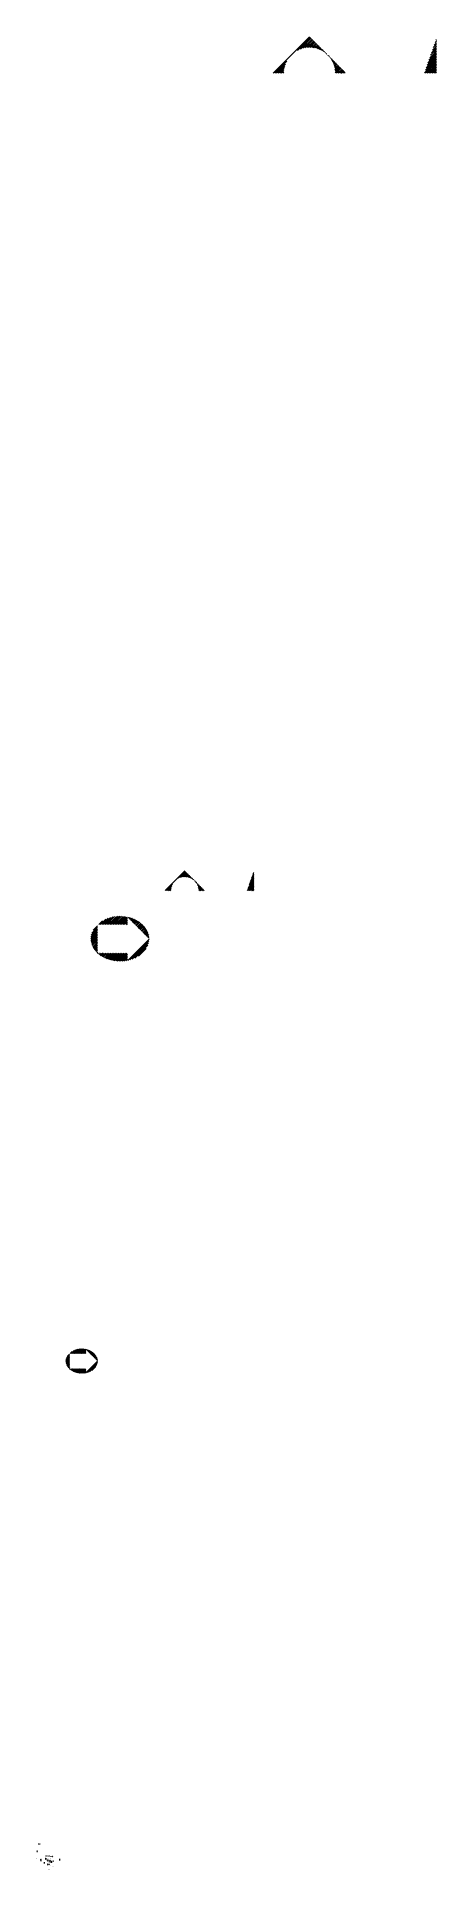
# Paper-space layout 'Layout1' of a CAD drawing. Extents: x -173 to 2003982, y -33280 to 9149416.
import ezdxf

# ---------------------------------------------------------------- set-up
doc = ezdxf.new("R2010")
doc.units = 0
doc.header["$LTSCALE"] = 1000
doc.layers.get('0').update_dxf_attribs({"linetype": 'CONTINUOUS'})
doc.layers.add('DIM', color=2, linetype='CONTINUOUS')
doc.layers.add('FORM', color=1, linetype='CONTINUOUS')

# ---------------------------------------------------------------- blocks, each defined once
blk = doc.blocks.new('*X')
at = {"color": 0}
for p, q in [((6436, 48730), (7430, 49723)), ((7099, 49349), (7452, 49701)), ((7180, 49385), (7474, 49679)), ((7245, 49406), (7496, 49657)), ((7302, 49419), (7518, 49635)), ((7353, 49426), (7540, 49613)), ((7401, 49429), (7562, 49591)), ((7445, 49430), (7584, 49569)), ((7487, 49427), (7606, 49547)), ((7526, 49423), (7629, 49525)), ((7564, 49416), (7651, 49502)), ((7600, 49408), (7673, 49480)), ((7634, 49398), (7695, 49458)), ((7667, 49387), (7717, 49436)), ((7699, 49374), (7739, 49414)), ((10750, 49287), (10883, 49420)), ((10774, 49356), (10883, 49464)), ((10798, 49424), (10883, 49508)), ((10822, 49492), (10883, 49553)), ((10846, 49560), (10883, 49597)), ((10870, 49628), (10883, 49641)), ((6480, 48730), (6807, 49056)), ((6524, 48730), (6771, 48976)), ((6569, 48730), (6750, 48911)), ((7730, 49360), (7761, 49392)), ((7759, 49346), (7783, 49370)), ((7787, 49329), (7805, 49348)), ((7814, 49312), (7827, 49326)), ((7840, 49294), (7849, 49304)), ((7865, 49275), (7872, 49282)), ((7889, 49255), (7894, 49259)), ((7912, 49234), (7916, 49237)), ((7934, 49211), (7938, 49215)), ((7955, 49188), (7960, 49193)), ((7975, 49164), (7982, 49171)), ((7994, 49139), (8004, 49149)), ((8012, 49113), (8026, 49127)), ((8029, 49085), (8048, 49105)), ((8045, 49057), (8070, 49083)), ((8059, 49027), (8093, 49061)), ((8073, 48997), (8115, 49038)), ((8085, 48965), (8137, 49016)), ((8096, 48932), (8159, 48994)), ((8106, 48897), (8181, 48972)), ((8114, 48861), (8203, 48950)), ((8120, 48823), (8225, 48928)), ((10558, 48742), (10883, 49066)), ((10582, 48810), (10883, 49111)), ((10590, 48730), (10883, 49022)), ((10606, 48878), (10883, 49155)), ((10630, 48946), (10883, 49199)), ((10634, 48730), (10883, 48978)), ((10654, 49014), (10883, 49243)), ((10678, 49083), (10883, 49287)), ((10679, 48730), (10883, 48934)), ((10702, 49151), (10883, 49332)), ((10726, 49219), (10883, 49376)), ((6613, 48730), (6737, 48854)), ((6657, 48730), (6730, 48803)), ((6701, 48730), (6726, 48755)), ((8124, 48783), (8247, 48906)), ((8126, 48740), (8269, 48884)), ((8160, 48730), (8291, 48862)), ((8204, 48730), (8314, 48840)), ((8248, 48730), (8336, 48817)), ((8292, 48730), (8358, 48795)), ((8336, 48730), (8380, 48773)), ((8381, 48730), (8402, 48751)), ((10723, 48730), (10883, 48890)), ((10767, 48730), (10883, 48845)), ((10811, 48730), (10883, 48801)), ((10855, 48730), (10883, 48757)), ((1493, 25313), (1647, 25468)), ((1529, 25394), (1647, 25512)), ((1681, 25546), (1783, 25647)), ((1726, 25546), (1873, 25693)), ((1770, 25546), (1944, 25720)), ((1814, 25546), (2006, 25738)), ((1858, 25546), (2063, 25751)), ((1902, 25546), (2116, 25760)), ((1947, 25546), (2166, 25766)), ((1991, 25546), (2214, 25769)), ((2035, 25546), (2259, 25770)), ((2079, 25546), (2302, 25769)), ((2123, 25546), (2344, 25767)), ((2168, 25546), (2384, 25763)), ((2212, 25546), (2423, 25757)), ((2256, 25546), (2460, 25750)), ((2300, 25546), (2462, 25708)), ((2344, 25546), (2462, 25664)), ((2389, 25546), (2462, 25619)), ((2433, 25546), (2462, 25575)), ((2483, 25729), (2496, 25743)), ((2505, 25707), (2532, 25734)), ((2527, 25685), (2566, 25724)), ((2549, 25663), (2599, 25712)), ((2571, 25641), (2631, 25700)), ((2593, 25618), (2662, 25687)), ((2615, 25596), (2692, 25673)), ((2638, 25574), (2720, 25657)), ((2660, 25552), (2748, 25641)), ((2682, 25530), (2775, 25624)), ((2704, 25508), (2801, 25606)), ((2726, 25486), (2827, 25587)), ((2748, 25464), (2851, 25567)), ((2770, 25442), (2874, 25546)), ((2792, 25420), (2896, 25523)), ((2814, 25398), (2917, 25500)), ((2836, 25375), (2937, 25476)), ((1467, 25155), (1647, 25335)), ((1469, 25201), (1647, 25379)), ((1469, 25113), (1647, 25291)), ((1474, 25074), (1647, 25247)), ((1476, 25253), (1647, 25424)), ((1482, 25038), (1647, 25203)), ((1493, 25004), (1647, 25159)), ((1505, 24972), (1647, 25114)), ((1519, 24942), (1647, 25070)), ((1535, 24913), (1647, 25026)), ((1551, 24886), (1647, 24982)), ((2472, 24569), (3053, 25150)), ((2530, 24583), (3050, 25103)), ((2594, 24603), (3041, 25049)), ((2668, 24633), (3021, 24985)), ((2858, 25353), (2956, 25450)), ((2881, 25331), (2973, 25424)), ((2903, 25309), (2990, 25396)), ((2925, 25287), (3005, 25367)), ((2947, 25265), (3019, 25337)), ((2969, 25243), (3030, 25304)), ((2991, 25221), (3040, 25270)), ((3013, 25199), (3048, 25233)), ((3035, 25177), (3052, 25193)), ((1569, 24860), (1647, 24938)), ((1588, 24835), (1647, 24893)), ((1609, 24811), (1647, 24849)), ((1630, 24788), (1647, 24805)), ((1652, 24766), (1657, 24770)), ((1676, 24745), (1701, 24770)), ((1700, 24725), (1745, 24770)), ((1725, 24706), (1790, 24770)), ((1752, 24689), (1834, 24770)), ((1779, 24672), (1878, 24770)), ((1807, 24655), (1922, 24770)), ((1836, 24640), (1966, 24770)), ((1866, 24626), (2010, 24770)), ((1897, 24613), (2055, 24770)), ((1930, 24601), (2099, 24770)), ((1963, 24591), (2143, 24770)), ((1998, 24581), (2187, 24770)), ((2033, 24572), (2231, 24770)), ((2070, 24564), (2276, 24770)), ((2107, 24558), (2320, 24770)), ((2146, 24553), (2364, 24770)), ((2187, 24549), (2408, 24770)), ((2229, 24547), (2452, 24770)), ((2273, 24547), (2462, 24735)), ((2319, 24548), (2462, 24691)), ((2367, 24552), (2462, 24647)), ((2417, 24559), (2462, 24603)), ((2768, 24688), (2974, 24895)), ((359, 20), (363, 23)), ((359, 20), (362, 23)), ((359, 20), (362, 23)), ((359, 20), (362, 23)), ((359, 21), (362, 23)), ((359, 21), (361, 23)), ((359, 21), (361, 23)), ((359, 21), (361, 23)), ((359, 22), (361, 23)), ((359, 22), (360, 23)), ((359, 22), (360, 23)), ((359, 19), (361, 21)), ((359, 19), (361, 21)), ((359, 18), (361, 20)), ((359, 18), (361, 20)), ((359, 18), (361, 20)), ((359, 19), (361, 20)), ((359, 17), (361, 19)), ((359, 17), (361, 19)), ((359, 17), (361, 19)), ((359, 18), (361, 19)), ((359, 16), (361, 18)), ((359, 16), (361, 18)), ((359, 16), (361, 18)), ((359, 17), (361, 18)), ((359, 15), (361, 17)), ((359, 15), (361, 17)), ((359, 16), (361, 17)), ((360, 15), (361, 17)), ((360, 15), (362, 16)), ((360, 15), (362, 16)), ((360, 15), (361, 16)), ((360, 15), (361, 16)), ((360, 15), (361, 16)), ((361, 21), (363, 23)), ((361, 15), (363, 16)), ((361, 15), (363, 16)), ((361, 15), (363, 16)), ((361, 15), (362, 16)), ((362, 21), (363, 23)), ((362, 21), (363, 23)), ((362, 21), (363, 22)), ((362, 21), (363, 22)), ((362, 15), (363, 16)), ((362, 15), (363, 16)), ((362, 15), (363, 16)), ((363, 21), (363, 22)), ((363, 21), (363, 22)), ((363, 21), (363, 21)), ((363, 15), (363, 15)), ((363, 15), (363, 15)), ((363, 15), (363, 15)), ((364, 21), (365, 23)), ((364, 21), (365, 23)), ((364, 21), (365, 23)), ((364, 22), (365, 23)), ((364, 22), (365, 23)), ((364, 22), (365, 23)), ((364, 22), (364, 23)), ((364, 23), (364, 23)), ((364, 23), (364, 23)), ((364, 20), (365, 21)), ((364, 20), (365, 22)), ((364, 20), (365, 22)), ((364, 21), (365, 22)), ((364, 17), (368, 21)), ((364, 17), (368, 21)), ((364, 17), (368, 21)), ((364, 19), (365, 21)), ((364, 19), (365, 21)), ((364, 20), (365, 21)), ((364, 16), (368, 20)), ((364, 17), (366, 20)), ((364, 18), (366, 20)), ((364, 18), (365, 20)), ((364, 18), (365, 20)), ((364, 18), (365, 20)), ((364, 19), (365, 20)), ((364, 16), (365, 18)), ((364, 16), (365, 18)), ((364, 15), (365, 17)), ((364, 15), (365, 17)), ((364, 16), (365, 17)), ((364, 15), (365, 16)), ((364, 15), (365, 16)), ((364, 15), (365, 16)), ((364, 15), (365, 16)), ((365, 15), (365, 15)), ((365, 15), (365, 15)), ((365, 15), (365, 15)), ((365, 15), (365, 15)), ((366, 21), (368, 23)), ((366, 21), (368, 23)), ((366, 22), (367, 23)), ((366, 22), (367, 23)), ((366, 22), (367, 23)), ((366, 22), (367, 23)), ((366, 23), (366, 23)), ((366, 23), (366, 23)), ((366, 20), (368, 22)), ((366, 20), (368, 22)), ((366, 21), (368, 22)), ((366, 21), (368, 22)), ((366, 20), (368, 21)), ((366, 18), (368, 20)), ((366, 18), (368, 20)), ((366, 18), (368, 20)), ((366, 17), (368, 19)), ((366, 17), (368, 19)), ((366, 17), (368, 19)), ((366, 18), (368, 19)), ((366, 16), (368, 18)), ((366, 16), (368, 18)), ((366, 17), (368, 18)), ((366, 15), (368, 17)), ((366, 15), (368, 17)), ((366, 15), (368, 17)), ((366, 16), (368, 17)), ((366, 15), (368, 16)), ((366, 15), (368, 16)), ((366, 15), (368, 16)), ((367, 15), (368, 16)), ((367, 15), (368, 15)), ((367, 15), (368, 15)), ((368, 20), (372, 23)), ((368, 20), (371, 23)), ((368, 20), (371, 23)), ((368, 20), (371, 23)), ((368, 21), (371, 23)), ((368, 21), (370, 23)), ((368, 21), (370, 23)), ((368, 21), (370, 23)), ((368, 22), (370, 23)), ((368, 22), (369, 23)), ((368, 19), (370, 21)), ((368, 19), (370, 21)), ((368, 19), (370, 21)), ((368, 16), (371, 20)), ((368, 17), (371, 20)), ((368, 17), (371, 20)), ((368, 17), (371, 20)), ((368, 18), (370, 20)), ((368, 18), (370, 20)), ((368, 18), (370, 20)), ((368, 18), (370, 20)), ((368, 19), (370, 20)), ((368, 16), (370, 18)), ((368, 16), (370, 18)), ((368, 15), (370, 17)), ((368, 15), (370, 17)), ((368, 16), (370, 17)), ((368, 15), (368, 15)), ((369, 15), (370, 17)), ((369, 15), (371, 16)), ((369, 15), (371, 16)), ((369, 15), (370, 16)), ((369, 15), (370, 16)), ((369, 15), (370, 16)), ((370, 21), (372, 23)), ((370, 18), (372, 20)), ((370, 18), (372, 20)), ((370, 15), (372, 16)), ((370, 15), (372, 16)), ((370, 15), (372, 16)), ((370, 15), (371, 16)), ((371, 21), (372, 23)), ((371, 21), (372, 23)), ((371, 21), (372, 23)), ((371, 21), (372, 22)), ((371, 18), (372, 20)), ((371, 18), (372, 19)), ((371, 18), (372, 19)), ((371, 15), (372, 16)), ((371, 15), (372, 16)), ((371, 15), (372, 16)), ((372, 21), (372, 21)), ((372, 21), (372, 22)), ((372, 21), (372, 22)), ((372, 18), (372, 19)), ((372, 18), (372, 19)), ((372, 18), (372, 18)), ((372, 18), (372, 18)), ((372, 15), (372, 15)), ((372, 15), (372, 15)), ((372, 15), (372, 15)), ((372, 15), (372, 15)), ((373, 19), (377, 23)), ((373, 19), (376, 23)), ((373, 20), (376, 23)), ((373, 21), (375, 23)), ((373, 21), (374, 23)), ((373, 22), (374, 23)), ((373, 22), (374, 23)), ((373, 22), (374, 23)), ((373, 20), (375, 22)), ((373, 20), (375, 22)), ((373, 21), (375, 22)), ((373, 21), (375, 22)), ((373, 19), (375, 21)), ((373, 18), (375, 20)), ((373, 18), (375, 20)), ((373, 18), (375, 20)), ((373, 19), (375, 20)), ((373, 17), (375, 19)), ((373, 17), (375, 19)), ((373, 17), (375, 19)), ((373, 18), (375, 19)), ((373, 16), (375, 18)), ((373, 16), (375, 18)), ((373, 17), (375, 18)), ((373, 15), (375, 17)), ((373, 15), (375, 17)), ((373, 15), (375, 17)), ((373, 16), (375, 17)), ((373, 15), (375, 16)), ((373, 15), (375, 16)), ((373, 15), (375, 16)), ((374, 15), (375, 16)), ((374, 15), (375, 15)), ((374, 15), (375, 15)), ((374, 15), (375, 15)), ((375, 21), (377, 23)), ((376, 19), (380, 23)), ((376, 20), (379, 23)), ((376, 20), (379, 23)), ((376, 21), (377, 23)), ((376, 21), (377, 23)), ((376, 21), (377, 23)), ((376, 20), (378, 22)), ((376, 20), (378, 22)), ((376, 21), (378, 22)), ((376, 21), (378, 22)), ((376, 19), (378, 21)), ((376, 19), (378, 21)), ((376, 18), (378, 20)), ((376, 18), (378, 20)), ((376, 18), (378, 20)), ((376, 19), (378, 20)), ((376, 17), (378, 19)), ((376, 17), (378, 19)), ((376, 18), (378, 19)), ((376, 16), (378, 18)), ((376, 16), (378, 18)), ((376, 17), (378, 18)), ((376, 17), (378, 18)), ((376, 15), (378, 17)), ((376, 15), (378, 17)), ((376, 15), (378, 17)), ((376, 16), (378, 17)), ((376, 15), (378, 16)), ((376, 15), (378, 16)), ((377, 15), (378, 16)), ((377, 15), (378, 16)), ((377, 15), (378, 15)), ((377, 15), (378, 15)), ((378, 21), (380, 23)), ((378, 21), (380, 23)), ((378, 15), (378, 15)), ((379, 21), (380, 23)), ((379, 21), (380, 23)), ((379, 21), (380, 23)), ((379, 20), (381, 22)), ((379, 20), (381, 22)), ((379, 20), (381, 22)), ((379, 21), (381, 22)), ((379, 21), (381, 22)), ((379, 19), (381, 21)), ((379, 19), (381, 21)), ((379, 19), (381, 21)), ((379, 20), (381, 21)), ((379, 18), (381, 20)), ((379, 18), (381, 20)), ((379, 18), (381, 20)), ((379, 19), (381, 20)), ((379, 17), (381, 19)), ((379, 18), (381, 19)), ((379, 17), (381, 19)), ((379, 17), (381, 18)), ((379, 16), (381, 18)), ((379, 16), (381, 18)), ((379, 16), (381, 18)), ((379, 16), (381, 17)), ((379, 15), (381, 17)), ((379, 15), (381, 17)), ((379, 15), (381, 17)), ((379, 15), (381, 16)), ((379, 15), (381, 16)), ((380, 15), (381, 16)), ((380, 15), (381, 16)), ((380, 15), (381, 15)), ((381, 15), (381, 15)), ((381, 15), (381, 15)), ((382, 20), (385, 23)), ((382, 20), (385, 23)), ((382, 20), (384, 23)), ((382, 20), (384, 23)), ((382, 21), (384, 23)), ((382, 21), (384, 23)), ((382, 21), (383, 23)), ((382, 21), (383, 23)), ((382, 22), (383, 23)), ((382, 22), (383, 23)), ((382, 22), (382, 23)), ((382, 19), (383, 21)), ((382, 19), (383, 21)), ((382, 19), (383, 20)), ((382, 19), (383, 20)), ((382, 18), (383, 20)), ((382, 18), (383, 20)), ((382, 18), (383, 20)), ((382, 17), (384, 20)), ((382, 17), (384, 20)), ((382, 17), (384, 20)), ((382, 17), (384, 20)), ((382, 16), (385, 20)), ((382, 16), (383, 18)), ((382, 16), (383, 18)), ((382, 16), (383, 17)), ((382, 15), (383, 17)), ((382, 15), (383, 17)), ((382, 15), (383, 17)), ((382, 15), (383, 16)), ((382, 15), (384, 16)), ((382, 15), (384, 16)), ((382, 15), (384, 16)), ((383, 18), (385, 20)), ((383, 15), (384, 16)), ((383, 15), (385, 16)), ((383, 15), (385, 16)), ((383, 15), (385, 16)), ((384, 21), (385, 23)), ((384, 21), (385, 23)), ((384, 21), (386, 23)), ((384, 21), (386, 23)), ((384, 18), (385, 20)), ((384, 18), (385, 20)), ((384, 18), (386, 19)), ((384, 15), (385, 16)), ((384, 15), (386, 16)), ((384, 15), (386, 16)), ((385, 21), (386, 22)), ((385, 21), (386, 22)), ((385, 21), (386, 22)), ((385, 21), (386, 21)), ((385, 18), (386, 19)), ((385, 18), (386, 19)), ((385, 18), (386, 19)), ((385, 18), (386, 18)), ((385, 15), (386, 16)), ((385, 15), (386, 15)), ((385, 15), (386, 15)), ((385, 15), (386, 15)), ((386, 23), (386, 23)), ((386, 23), (387, 23)), ((386, 22), (387, 23)), ((386, 22), (387, 23)), ((386, 22), (387, 23)), ((386, 22), (388, 23)), ((386, 21), (388, 23)), ((387, 21), (388, 23)), ((387, 21), (388, 23)), ((387, 21), (389, 23)), ((387, 21), (389, 23)), ((388, 21), (389, 23)), ((388, 21), (389, 23)), ((388, 21), (390, 23)), ((388, 21), (390, 23)), ((388, 21), (390, 23)), ((388, 20), (391, 23)), ((388, 20), (391, 23)), ((388, 20), (389, 21)), ((388, 20), (389, 21)), ((388, 19), (389, 21)), ((388, 19), (389, 21)), ((388, 19), (389, 20)), ((388, 18), (389, 20)), ((388, 18), (389, 20)), ((388, 18), (389, 20)), ((388, 18), (389, 19)), ((388, 17), (389, 19)), ((388, 17), (389, 19)), ((388, 17), (389, 18)), ((388, 17), (389, 18)), ((388, 16), (389, 18)), ((388, 16), (389, 18)), ((388, 16), (389, 17)), ((388, 16), (389, 17)), ((388, 15), (389, 17)), ((388, 15), (389, 17)), ((388, 15), (389, 16)), ((388, 15), (389, 16)), ((388, 15), (389, 16)), ((388, 15), (389, 16)), ((389, 15), (389, 15)), ((389, 15), (389, 15)), ((389, 15), (389, 15)), ((390, 21), (391, 23)), ((390, 21), (391, 23)), ((390, 21), (391, 23)), ((390, 21), (391, 22)), ((391, 21), (391, 22)), ((391, 21), (391, 22)), ((392, 23), (392, 23)), ((392, 23), (392, 23)), ((392, 22), (392, 23)), ((392, 22), (393, 23)), ((392, 22), (393, 23)), ((392, 22), (393, 23)), ((392, 21), (393, 23)), ((392, 21), (393, 23)), ((392, 21), (393, 22)), ((392, 20), (393, 22)), ((392, 20), (393, 22)), ((392, 20), (393, 22)), ((392, 20), (393, 21)), ((392, 19), (393, 21)), ((392, 19), (393, 21)), ((392, 19), (393, 21)), ((392, 19), (393, 20)), ((392, 18), (393, 20)), ((392, 18), (393, 20)), ((392, 18), (393, 19)), ((392, 18), (393, 19)), ((392, 17), (393, 19)), ((392, 17), (393, 19)), ((392, 17), (393, 18)), ((392, 17), (393, 18)), ((392, 16), (393, 18)), ((392, 16), (393, 18)), ((392, 16), (393, 17)), ((392, 15), (393, 17)), ((392, 15), (393, 17)), ((392, 15), (393, 17)), ((392, 15), (393, 16)), ((392, 15), (393, 16)), ((392, 15), (393, 16)), ((392, 15), (393, 15)), ((393, 15), (393, 15)), ((393, 15), (393, 15)), ((393, 15), (393, 15)), ((394, 22), (395, 23)), ((394, 22), (395, 23)), ((394, 22), (395, 23)), ((394, 21), (396, 23)), ((394, 21), (396, 23)), ((394, 21), (396, 23)), ((394, 20), (396, 23)), ((394, 20), (397, 23)), ((394, 20), (397, 23)), ((394, 20), (397, 23)), ((394, 19), (396, 21)), ((394, 19), (396, 21)), ((394, 19), (396, 21)), ((394, 19), (396, 20)), ((394, 18), (396, 20)), ((394, 18), (396, 20)), ((394, 18), (396, 20)), ((394, 18), (396, 19)), ((394, 17), (396, 19)), ((394, 17), (396, 19)), ((394, 17), (396, 18)), ((394, 17), (396, 18)), ((394, 16), (396, 18)), ((394, 16), (396, 18)), ((394, 16), (396, 17)), ((394, 15), (396, 17)), ((394, 15), (396, 17)), ((394, 15), (396, 17)), ((394, 15), (396, 16)), ((394, 15), (396, 16)), ((394, 15), (396, 16)), ((395, 15), (396, 16)), ((395, 15), (396, 16)), ((395, 15), (397, 16)), ((395, 15), (397, 16)), ((396, 21), (397, 23)), ((396, 21), (398, 23)), ((396, 21), (398, 23)), ((396, 15), (397, 16)), ((396, 15), (398, 16)), ((396, 15), (398, 16)), ((396, 15), (398, 16)), ((397, 21), (398, 23)), ((397, 21), (398, 22)), ((397, 21), (398, 22)), ((397, 21), (398, 22)), ((397, 15), (398, 16)), ((397, 15), (398, 15)), ((397, 15), (398, 15)), ((398, 22), (400, 23)), ((398, 22), (400, 23)), ((398, 21), (400, 23)), ((398, 21), (400, 23)), ((398, 21), (401, 23)), ((398, 20), (401, 23)), ((398, 20), (401, 23)), ((398, 20), (401, 23)), ((398, 20), (402, 23)), ((398, 21), (398, 22)), ((398, 19), (400, 21)), ((398, 19), (400, 21)), ((398, 19), (400, 21)), ((398, 16), (398, 16)), ((398, 16), (399, 16)), ((398, 15), (399, 16)), ((398, 15), (399, 16)), ((398, 15), (400, 16)), ((398, 15), (400, 16)), ((398, 15), (398, 15)), ((398, 15), (398, 15)), ((399, 22), (399, 23)), ((399, 19), (400, 20)), ((399, 19), (400, 20)), ((399, 19), (400, 20)), ((399, 18), (400, 20)), ((399, 18), (400, 20)), ((399, 18), (401, 20)), ((399, 18), (401, 20)), ((399, 15), (402, 18)), ((399, 15), (402, 18)), ((399, 15), (400, 16)), ((399, 15), (400, 16)), ((400, 21), (402, 23)), ((400, 18), (401, 20)), ((400, 18), (401, 19)), ((400, 18), (402, 19)), ((400, 18), (402, 19)), ((400, 15), (402, 17)), ((400, 15), (402, 17)), ((400, 15), (402, 17)), ((400, 15), (402, 17)), ((401, 21), (402, 23)), ((401, 21), (402, 23)), ((401, 21), (402, 23)), ((401, 18), (402, 19)), ((401, 18), (402, 19)), ((401, 17), (402, 19)), ((401, 17), (402, 19)), ((401, 17), (402, 19)), ((401, 17), (402, 18)), ((401, 16), (402, 18)), ((401, 15), (402, 16)), ((401, 15), (402, 16)), ((401, 15), (402, 16)), ((402, 21), (402, 22)), ((402, 21), (402, 22)), ((402, 21), (402, 22)), ((402, 21), (402, 22)), ((606, 82), (608, 82)), ((606, 82), (608, 82)), ((606, 82), (608, 82)), ((606, 82), (630, 82)), ((606, 82), (630, 82)), ((606, 82), (630, 82)), ((606, 82), (630, 82)), ((606, 81), (608, 81)), ((606, 81), (608, 81)), ((606, 81), (608, 81)), ((606, 81), (608, 81)), ((606, 81), (608, 81)), ((606, 81), (608, 81)), ((606, 81), (608, 81)), ((606, 80), (608, 80)), ((606, 80), (608, 80)), ((606, 80), (608, 80)), ((606, 80), (608, 80)), ((606, 80), (608, 80)), ((606, 80), (608, 80)), ((606, 80), (608, 80)), ((606, 80), (608, 80)), ((606, 80), (608, 80)), ((606, 79), (608, 79)), ((606, 79), (608, 79)), ((606, 79), (608, 79)), ((606, 79), (608, 79)), ((606, 79), (608, 79)), ((606, 79), (608, 79)), ((606, 79), (608, 79)), ((606, 78), (608, 78)), ((606, 78), (630, 78)), ((606, 78), (630, 78)), ((606, 78), (630, 78)), ((606, 78), (630, 78)), ((608, 82), (609, 82)), ((608, 82), (609, 82)), ((608, 82), (609, 82)), ((608, 81), (609, 81)), ((608, 81), (609, 81)), ((608, 81), (609, 81)), ((608, 81), (609, 81)), ((608, 81), (609, 81)), ((608, 81), (609, 81)), ((608, 81), (609, 81)), ((608, 80), (609, 80)), ((608, 80), (609, 80)), ((608, 80), (609, 80)), ((608, 80), (609, 80)), ((608, 80), (609, 80)), ((608, 80), (609, 80)), ((608, 80), (609, 80)), ((608, 80), (609, 80)), ((608, 80), (609, 80)), ((608, 79), (609, 79)), ((608, 79), (609, 79)), ((608, 79), (609, 79)), ((608, 79), (609, 79)), ((608, 79), (609, 79)), ((608, 79), (609, 79)), ((608, 79), (609, 79)), ((608, 78), (609, 78)), ((609, 82), (610, 82)), ((609, 82), (610, 82)), ((609, 82), (610, 82)), ((609, 81), (610, 81)), ((609, 80), (609, 80)), ((609, 80), (609, 80)), ((609, 80), (609, 80)), ((609, 80), (609, 80)), ((609, 80), (610, 80)), ((609, 80), (610, 80)), ((609, 80), (610, 80)), ((609, 80), (610, 80)), ((609, 79), (610, 79)), ((609, 79), (610, 79)), ((609, 79), (610, 79)), ((609, 79), (610, 79)), ((609, 79), (610, 79)), ((609, 79), (610, 79)), ((609, 79), (610, 79)), ((609, 78), (610, 78)), ((610, 81), (610, 81)), ((610, 81), (610, 81)), ((610, 81), (610, 81)), ((610, 81), (610, 81)), ((610, 81), (610, 81)), ((610, 81), (610, 81)), ((610, 80), (610, 80)), ((610, 80), (610, 80)), ((610, 80), (610, 80)), ((610, 80), (610, 80)), ((610, 80), (610, 80)), ((610, 80), (610, 80)), ((611, 82), (611, 82)), ((611, 82), (611, 82)), ((611, 82), (611, 82)), ((611, 81), (611, 81)), ((611, 81), (611, 81)), ((611, 81), (611, 81)), ((611, 81), (611, 81)), ((611, 81), (611, 81)), ((611, 81), (611, 81)), ((611, 81), (611, 81)), ((611, 80), (611, 80)), ((611, 80), (611, 80)), ((611, 80), (611, 80)), ((611, 80), (611, 80)), ((611, 80), (611, 80)), ((611, 80), (611, 80)), ((611, 80), (611, 80)), ((611, 80), (611, 80)), ((611, 80), (611, 80)), ((611, 79), (611, 79)), ((611, 79), (611, 79)), ((611, 79), (611, 79)), ((611, 79), (611, 79)), ((611, 79), (611, 79)), ((611, 79), (611, 79)), ((611, 79), (611, 79)), ((611, 78), (611, 78)), ((612, 81), (613, 81)), ((612, 81), (613, 81)), ((612, 81), (613, 81)), ((612, 81), (613, 81)), ((612, 81), (613, 81)), ((612, 81), (613, 81)), ((612, 80), (613, 80)), ((612, 80), (613, 80)), ((612, 80), (613, 80)), ((612, 80), (613, 80)), ((612, 80), (613, 80)), ((612, 80), (613, 80)), ((612, 80), (613, 80)), ((612, 80), (613, 80)), ((612, 80), (613, 80)), ((612, 79), (613, 79)), ((612, 79), (613, 79)), ((612, 79), (613, 79)), ((612, 79), (613, 79)), ((613, 82), (614, 82)), ((613, 82), (614, 82)), ((613, 82), (614, 82)), ((613, 79), (614, 79)), ((613, 79), (614, 79)), ((613, 78), (614, 78)), ((614, 81), (614, 81)), ((614, 81), (614, 81)), ((614, 81), (614, 81)), ((614, 81), (614, 81)), ((614, 81), (614, 81)), ((614, 81), (614, 81)), ((614, 81), (614, 81)), ((614, 80), (614, 80)), ((614, 80), (614, 80)), ((614, 80), (614, 80)), ((614, 80), (614, 80)), ((614, 80), (614, 80)), ((614, 80), (614, 80)), ((614, 80), (614, 80)), ((614, 80), (614, 80)), ((614, 80), (614, 80)), ((614, 79), (614, 79)), ((614, 79), (614, 79)), ((614, 79), (614, 79)), ((614, 79), (614, 79)), ((614, 79), (614, 79)), ((615, 81), (616, 81)), ((615, 81), (616, 81)), ((615, 81), (616, 81)), ((615, 81), (616, 81)), ((615, 81), (616, 81)), ((615, 81), (616, 81)), ((615, 80), (616, 80)), ((615, 80), (616, 80)), ((615, 80), (616, 80)), ((615, 80), (616, 80)), ((615, 80), (616, 80)), ((615, 80), (616, 80)), ((615, 80), (616, 80)), ((615, 80), (616, 80)), ((615, 80), (616, 80)), ((615, 79), (616, 79)), ((615, 79), (616, 79)), ((615, 79), (616, 79)), ((615, 79), (616, 79)), ((616, 82), (617, 82)), ((616, 82), (617, 82)), ((616, 82), (617, 82)), ((616, 81), (617, 81)), ((616, 81), (617, 81)), ((616, 81), (617, 81)), ((616, 81), (617, 81)), ((616, 81), (617, 81)), ((616, 81), (617, 81)), ((616, 81), (617, 81)), ((616, 80), (617, 80)), ((616, 80), (617, 80)), ((616, 80), (617, 80)), ((616, 80), (617, 80)), ((616, 80), (617, 80)), ((616, 80), (617, 80)), ((616, 80), (617, 80)), ((616, 80), (617, 80)), ((616, 80), (617, 80)), ((616, 79), (617, 79)), ((616, 79), (617, 79)), ((616, 79), (617, 79)), ((616, 79), (617, 79)), ((616, 79), (617, 79)), ((616, 79), (617, 79)), ((616, 79), (617, 79)), ((616, 78), (617, 78)), ((617, 80), (618, 80)), ((617, 80), (618, 80)), ((617, 80), (618, 80)), ((617, 80), (618, 80)), ((617, 80), (618, 80)), ((617, 80), (618, 80)), ((617, 80), (618, 80)), ((617, 80), (618, 80)), ((617, 79), (618, 79)), ((617, 79), (618, 79)), ((617, 79), (618, 79)), ((617, 79), (618, 79)), ((617, 79), (618, 79)), ((617, 79), (618, 79)), ((617, 79), (618, 79)), ((617, 78), (618, 78)), ((618, 82), (619, 82)), ((618, 82), (619, 82)), ((618, 82), (619, 82)), ((618, 81), (619, 81)), ((618, 81), (619, 81)), ((618, 81), (619, 81)), ((618, 81), (619, 81)), ((618, 81), (619, 81)), ((618, 81), (619, 81)), ((618, 81), (619, 81)), ((618, 80), (619, 80)), ((618, 80), (619, 80)), ((618, 80), (619, 80)), ((618, 80), (619, 80)), ((618, 80), (619, 80)), ((618, 80), (619, 80)), ((619, 82), (620, 82)), ((619, 82), (620, 82)), ((619, 82), (620, 82)), ((619, 81), (620, 81)), ((619, 81), (620, 81)), ((619, 81), (620, 81)), ((619, 81), (620, 81)), ((619, 81), (620, 81)), ((619, 81), (620, 81)), ((619, 81), (620, 81)), ((619, 80), (620, 80)), ((619, 80), (620, 80)), ((619, 80), (620, 80)), ((619, 80), (620, 80)), ((619, 80), (620, 80)), ((619, 80), (620, 80)), ((619, 80), (620, 80)), ((619, 80), (620, 80)), ((619, 80), (620, 80)), ((619, 79), (620, 79)), ((619, 79), (620, 79)), ((619, 79), (620, 79)), ((619, 79), (620, 79)), ((619, 79), (620, 79)), ((619, 79), (620, 79)), ((619, 79), (620, 79)), ((619, 78), (620, 78)), ((620, 81), (622, 81)), ((620, 81), (622, 81)), ((620, 81), (622, 81)), ((620, 81), (622, 81)), ((620, 81), (622, 81)), ((620, 81), (622, 81)), ((620, 80), (622, 80)), ((620, 80), (624, 80)), ((620, 80), (624, 80)), ((620, 80), (624, 80)), ((620, 80), (624, 80)), ((620, 79), (624, 79)), ((620, 79), (624, 79)), ((620, 79), (624, 79)), ((620, 79), (622, 79)), ((622, 82), (622, 82)), ((622, 82), (622, 82)), ((622, 82), (623, 82)), ((622, 81), (622, 81)), ((622, 80), (622, 80)), ((622, 80), (622, 80)), ((622, 80), (622, 80)), ((622, 80), (623, 80)), ((622, 79), (622, 79)), ((622, 79), (622, 79)), ((622, 79), (622, 79)), ((622, 78), (623, 78)), ((623, 81), (625, 81)), ((623, 81), (625, 81)), ((623, 81), (625, 81)), ((623, 81), (625, 81)), ((623, 81), (625, 81)), ((623, 81), (624, 81)), ((623, 80), (625, 80)), ((623, 79), (624, 79)), ((624, 82), (625, 82)), ((624, 80), (625, 80)), ((624, 80), (625, 80)), ((624, 79), (625, 79)), ((624, 78), (625, 78)), ((625, 82), (625, 82)), ((625, 82), (625, 82)), ((625, 81), (625, 81)), ((625, 81), (625, 81)), ((625, 80), (625, 80)), ((625, 80), (625, 80)), ((625, 80), (625, 80)), ((625, 80), (625, 80)), ((625, 80), (625, 80)), ((625, 80), (625, 80)), ((625, 79), (625, 79)), ((625, 79), (625, 79)), ((625, 79), (625, 79)), ((625, 79), (625, 79)), ((625, 79), (625, 79)), ((625, 79), (625, 79)), ((626, 82), (627, 82)), ((626, 82), (627, 82)), ((626, 82), (627, 82)), ((626, 81), (627, 81)), ((626, 81), (627, 81)), ((626, 81), (627, 81)), ((626, 81), (627, 81)), ((626, 81), (627, 81)), ((626, 81), (627, 81)), ((626, 81), (627, 81)), ((626, 80), (627, 80)), ((626, 80), (627, 80)), ((626, 80), (627, 80)), ((626, 80), (627, 80)), ((626, 80), (627, 80)), ((626, 80), (627, 80)), ((626, 80), (627, 80)), ((626, 80), (626, 80)), ((626, 80), (626, 80)), ((626, 79), (626, 79)), ((626, 79), (626, 79)), ((626, 79), (626, 79)), ((626, 79), (626, 79)), ((626, 79), (626, 79)), ((626, 79), (626, 79)), ((626, 79), (626, 79)), ((626, 78), (626, 78)), ((627, 80), (627, 80)), ((627, 80), (627, 80)), ((627, 80), (627, 80)), ((627, 80), (627, 80)), ((627, 80), (628, 80)), ((627, 79), (628, 79)), ((627, 79), (628, 79)), ((627, 79), (628, 79)), ((627, 79), (628, 79)), ((627, 78), (628, 78)), ((628, 82), (630, 82)), ((628, 82), (630, 82)), ((628, 82), (630, 82)), ((628, 81), (630, 81)), ((628, 81), (630, 81)), ((628, 81), (630, 81)), ((628, 81), (630, 81)), ((628, 81), (630, 81)), ((628, 81), (630, 81)), ((628, 81), (630, 81)), ((628, 80), (630, 80)), ((628, 80), (630, 80)), ((628, 80), (630, 80)), ((628, 80), (630, 80)), ((628, 80), (630, 80)), ((628, 80), (630, 80)), ((628, 80), (630, 80)), ((628, 80), (630, 80)), ((628, 80), (630, 80)), ((628, 79), (630, 79)), ((628, 79), (630, 79)), ((628, 79), (630, 79)), ((628, 79), (630, 79)), ((628, 79), (630, 79)), ((628, 79), (630, 79)), ((628, 79), (630, 79)), ((629, 78), (630, 78))]:
    blk.add_line(p, q, dxfattribs=at)

psp = doc.layouts.get("Layout1")

# ---------------------------------------------------------------- block references
at = {"color": 0, "xscale": 100, "yscale": 100, "zscale": 100}
psp.add_blockref('*X', (0, -2596), dxfattribs=at)
at = {"layer": 'DIM', "color": 0, "xscale": 1.5, "yscale": 1.5, "zscale": 1.5}
psp.add_blockref('*X', (-712, 19325), dxfattribs=at)
at = {"layer": 'DIM', "color": 0, "xscale": -1, "rotation": 90}
for p in [(70498, 23401), (70498, 20049)]:
    psp.add_blockref('*X', p, dxfattribs=at)
at = {"layer": 'DIM', "color": 0, "xscale": -1}
for p in [(57017, -15187), (58131, -33295), (63843, -33295), (68831, -15187), (79835, -17251), (87029, -17251)]:
    psp.add_blockref('*X', p, dxfattribs=at)
at = {"layer": 'FORM', "color": 0, "xscale": 184, "yscale": 184, "zscale": 184}
psp.add_blockref('*X', (1573, 300), dxfattribs=at)

doc.saveas('drawing.dxf')
